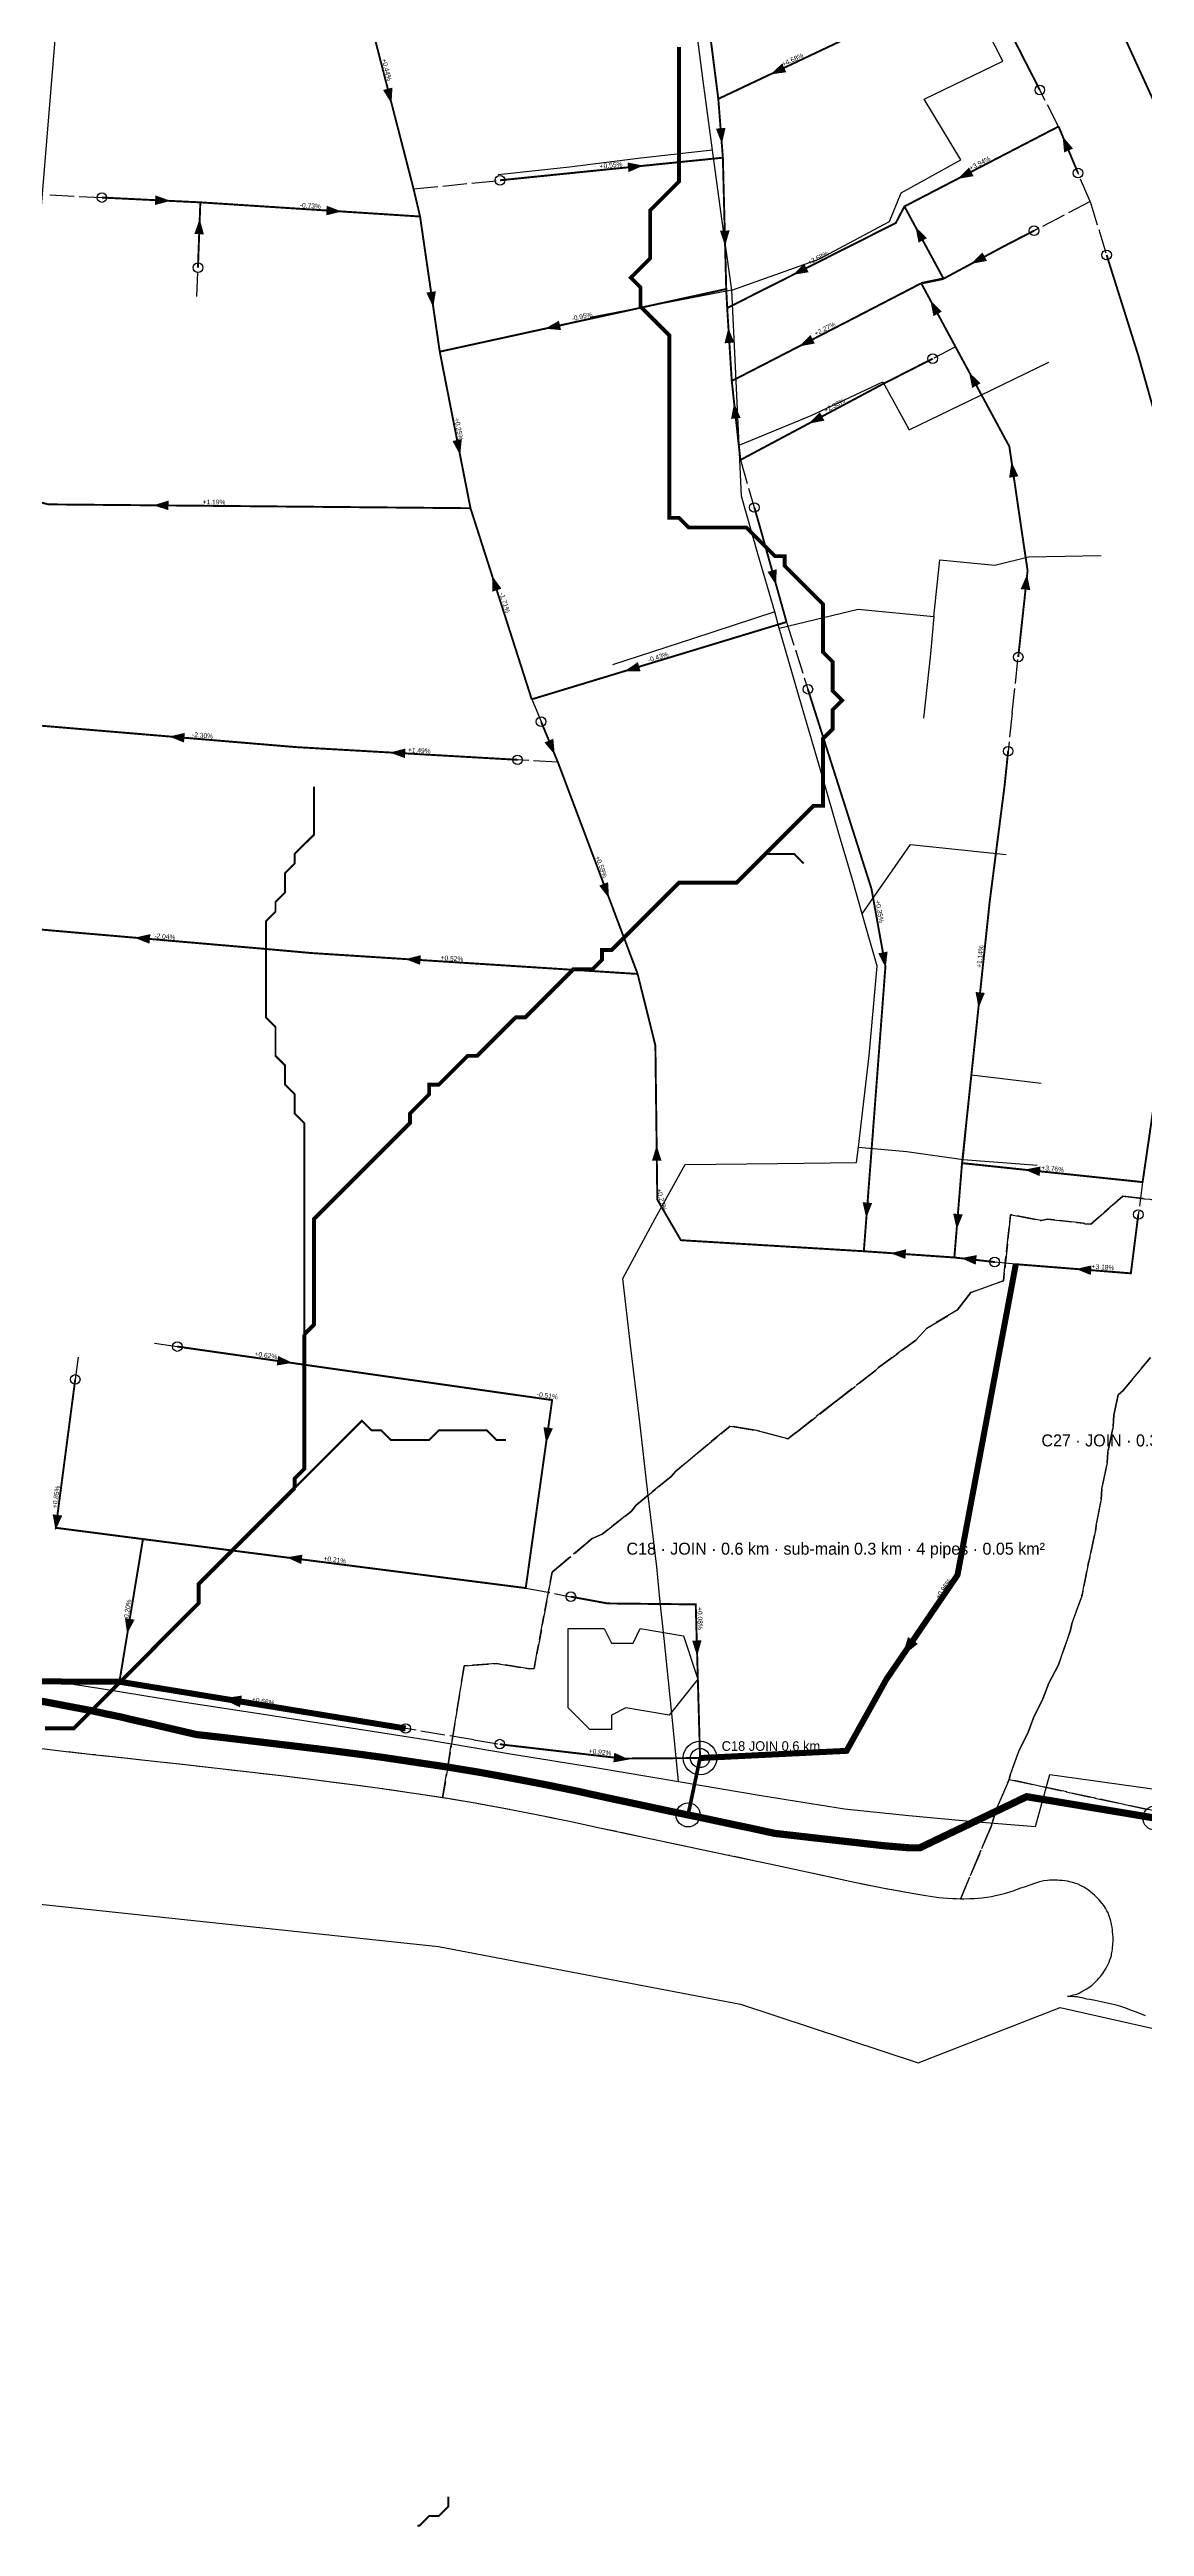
# Model space of a CAD drawing. Header units: metres. Extents: x 442821 to 452274, y 2561971 to 2571293.
# Drawn here: x 449990 to 450446, y 2567284 to 2568316 of the extents above; entities that cross this region are included whole.
import ezdxf
from ezdxf.enums import TextEntityAlignment as Align

# ---------------------------------------------------------------- set-up
doc = ezdxf.new("R2010")
doc.units = ezdxf.units.M
doc.header["$LTSCALE"] = 8
doc.linetypes.add('DASHDOT', pattern=[3.556, 2.54, -0.508, 0, -0.508])
doc.linetypes.add('DASHED', pattern=[1.524, 1.27, -0.254])
for name, color, linetype in [('A_ARROWS', 7, 'Continuous'), ('A_BUILT_2006', 252, 'Continuous'), ('A_CATCH_LABEL', 7, 'Continuous'), ('A_CATCHMENTS', 7, 'Continuous'), ('A_DROPPED', 1, 'Continuous'), ('A_ENVELOPE', 3, 'Continuous'), ('A_GRADIENT', 8, 'Continuous'), ('A_HEAD_GAP', 8, 'Continuous'), ('A_HEADS', 8, 'Continuous'), ('A_JOIN_LINK', 6, 'Continuous'), ('A_MAIN_PIPE', 5, 'Continuous'), ('A_OUTLET_LABEL', 7, 'Continuous'), ('A_OUTLETS', 7, 'Continuous'), ('A_STREAMS', 5, 'Continuous'), ('A_WADI', 4, 'Continuous')]:
    doc.layers.add(name, color=color, linetype=linetype)

msp = doc.modelspace()

# ---------------------------------------------------------------- linework, layer by layer
at = {"layer": 'A_ARROWS', "color": 1}
for points in [[(450290, 2568305.4), (450294.9, 2568310), (450296.6, 2568306.3)], [(450132.2, 2568293.2), (450128.7, 2568298.9), (450132.6, 2568299.9)], [(450269.8, 2568276.5), (450267.3, 2568282.8), (450271.3, 2568283.1)], [(450411.7, 2568279.6), (450416, 2568274.5), (450412.3, 2568272.9)], [(450237.1, 2568267.4), (450230.9, 2568264.7), (450230.5, 2568268.7)], [(450368, 2568261.9), (450372.7, 2568266.6), (450374.6, 2568263)], [(450040.2, 2568252.7), (450033.7, 2568251), (450033.9, 2568255)], [(450111.5, 2568248.3), (450105, 2568246.7), (450105.2, 2568250.7)], [(450052.3, 2568245.2), (450054.1, 2568238.8), (450050.1, 2568238.9)], [(450271.1, 2568233.9), (450269, 2568240.3), (450273, 2568240.4)], [(450350.4, 2568241.9), (450355.2, 2568237.2), (450351.7, 2568235.3)], [(450299.3, 2568221.9), (450304.1, 2568226.5), (450305.9, 2568223)], [(450373.6, 2568226.5), (450378.3, 2568231.2), (450380.2, 2568227.7)], [(450149.6, 2568208.4), (450146.7, 2568214.5), (450150.7, 2568215.1)], [(450356.6, 2568211.3), (450361.4, 2568206.6), (450357.9, 2568204.7)], [(450196.1, 2568199.5), (450201.9, 2568202.8), (450202.8, 2568198.9)], [(450272.5, 2568199.9), (450274.9, 2568193.7), (450270.9, 2568193.4)], [(450301.9, 2568192.1), (450306.7, 2568196.8), (450308.5, 2568193.3)], [(450372.7, 2568181.4), (450377.5, 2568176.7), (450374, 2568174.8)], [(450274.9, 2568168.5), (450277.6, 2568162.3), (450273.6, 2568161.9)], [(450305.9, 2568159.9), (450310.6, 2568164.7), (450312.5, 2568161.2)], [(450160.8, 2568146.8), (450157.6, 2568152.7), (450161.5, 2568153.5)], [(450390.4, 2568144), (450393.3, 2568138), (450389.4, 2568137.4)], [(450033, 2568125.9), (450039.4, 2568127.9), (450039.3, 2568123.9)], [(450174.1, 2568096.6), (450178, 2568091.2), (450174.2, 2568089.9)], [(450292.4, 2568092.6), (450288.8, 2568098.2), (450292.6, 2568099.3)], [(450396.9, 2568097.2), (450398.2, 2568090.6), (450394.2, 2568091)], [(450229.2, 2568056.8), (450234.8, 2568060.6), (450235.9, 2568056.8)], [(450039.6, 2568029.6), (450046.1, 2568031.1), (450045.8, 2568027.1)], [(450131.5, 2568022.9), (450138, 2568024.6), (450137.8, 2568020.6)], [(450200.2, 2568022), (450195.9, 2568027.1), (450199.6, 2568028.7)], [(450222.8, 2567962.2), (450218.7, 2567967.5), (450222.4, 2567968.9)], [(450025.2, 2567945.8), (450031.8, 2567947.3), (450031.4, 2567943.3)], [(450137.9, 2567936.9), (450144.4, 2567938.5), (450144.1, 2567934.5)], [(450338, 2567933.3), (450334.9, 2567939.3), (450338.8, 2567940)], [(450376.7, 2567916.6), (450375.4, 2567923.2), (450379.3, 2567922.8)], [(450242.6, 2567859.3), (450244.7, 2567852.9), (450240.7, 2567852.9)], [(450395.9, 2567849.2), (450402.5, 2567850.5), (450402.1, 2567846.5)], [(450329.9, 2567829.1), (450328.4, 2567835.6), (450332.4, 2567835.3)], [(450367.6, 2567824.3), (450366.1, 2567830.9), (450370.1, 2567830.5)], [(450340, 2567814.4), (450346.5, 2567816), (450346.2, 2567812)], [(450369.4, 2567812.3), (450375.9, 2567813.6), (450375.5, 2567809.6)], [(450091, 2567768.7), (450084.4, 2567767.6), (450085, 2567771.6)], [(450196.6, 2567735.3), (450195.5, 2567741.9), (450199.4, 2567741.4)], [(449992.3, 2567699), (449991.1, 2567705.6), (449995.1, 2567705.1)], [(450088.5, 2567687.7), (450095.1, 2567688.8), (450094.6, 2567684.9)], [(450022.1, 2567655.8), (450021.2, 2567662.4), (450025.2, 2567661.7)], [(450061.6, 2567628.9), (450069.9, 2567630.1), (450069.1, 2567625.2)]]:
    msp.add_solid(points, dxfattribs=at)
at = {"layer": 'A_ARROWS', "color": 4}
for points in [[(450417.2, 2567807.8), (450423.7, 2567809.3), (450423.4, 2567805.3)], [(450259.5, 2567646.6), (450257.4, 2567653), (450261.3, 2567653.1)], [(450344.9, 2567646.5), (450347.3, 2567654.5), (450351.4, 2567651.7)], [(450231.2, 2567603.5), (450224.6, 2567602.3), (450225, 2567606.3)]]:
    msp.add_solid(points, dxfattribs=at)
at = {"layer": 'A_BUILT_2006', "color": 252}
for points in [[(450386.8, 2568310.9), (450371.1, 2568341.7)], [(450262, 2568302.7), (450258.5, 2568329.5)], [(450354, 2568295.1), (450386.8, 2568310.9)], [(450265.9, 2568273.9), (450262, 2568302.7)], [(450369.3, 2568269.8), (450354, 2568295.1)], [(450236.1, 2568270.5), (450206.4, 2568266.8)], [(450265.9, 2568273.9), (450236.1, 2568270.5)], [(450269.8, 2568245.2), (450265.9, 2568273.9)], [(450344.4, 2568256.1), (450369.3, 2568269.8)], [(450206.4, 2568266.8), (450176.6, 2568263.6)], [(450339.6, 2568244.1), (450344.4, 2568256.1)], [(450273.9, 2568215.5), (450269.8, 2568245.2)], [(450310.2, 2568228.5), (450339.6, 2568244.1)], [(450273.9, 2568215.5), (450310.2, 2568228.5)], [(450273.9, 2568215.5), (450244.5, 2568209.8)], [(450275.4, 2568183.6), (450273.9, 2568215.5)], [(450244.5, 2568209.8), (450215, 2568204.1)], [(450377.4, 2568171.7), (450406, 2568185.6)], [(450277, 2568151), (450275.4, 2568183.6)], [(450307, 2568163.3), (450336.8, 2568177.4)], [(450336.8, 2568177.4), (450347.8, 2568157.3)], [(450347.8, 2568157.3), (450377.4, 2568171.7)], [(450277, 2568151), (450307, 2568163.3)], [(450278, 2568129.7), (450277, 2568151)], [(450284.8, 2568105.7), (450278, 2568129.7)], [(450291.8, 2568081.5), (450284.8, 2568105.7)], [(450358, 2568079.6), (450360.6, 2568103.2)], [(450360.6, 2568103.2), (450383.5, 2568101)], [(450383.5, 2568101), (450397.5, 2568104.5)], [(450397.5, 2568104.5), (450427.7, 2568105)], [(450291.8, 2568081.5), (450257.5, 2568070.3)], [(450293.7, 2568074.7), (450291.8, 2568081.5)], [(450293.7, 2568074.7), (450326.5, 2568082.7)], [(450326.5, 2568082.7), (450358, 2568079.6)], [(450303, 2568042.6), (450293.7, 2568074.7)], [(450358, 2568079.6), (450356.6, 2568064.1)], [(450257.5, 2568070.3), (450224.3, 2568059.5)], [(450356.6, 2568064.1), (450353.8, 2568037.3)], [(450310.9, 2568015.7), (450303, 2568042.6)], [(450318.8, 2567988.3), (450310.9, 2568015.7)], [(450328.2, 2567955.8), (450324, 2567970.4), (450318.8, 2567988.3)], [(450328.2, 2567955.8), (450348.4, 2567984.6)], [(450348.4, 2567984.6), (450388.2, 2567980.5)], [(450334.4, 2567933.9), (450328.2, 2567955.8)], [(450331.1, 2567896.7), (450334.4, 2567933.9)], [(450326.7, 2567858.5), (450331.1, 2567896.7)], [(450370.3, 2567853.4), (450373.7, 2567888.7)], [(450373.7, 2567888.7), (450402.8, 2567885.2)], [(450325.8, 2567852.2), (450326.7, 2567858.5)], [(450326.7, 2567858.5), (450346.8, 2567856.7)], [(450346.8, 2567856.7), (450370.3, 2567853.4)], [(450242, 2567828.9), (450254.5, 2567851.3)], [(450254.5, 2567851.3), (450293, 2567851.7)], [(450293, 2567851.7), (450325.8, 2567852.2)], [(450370.3, 2567853.4), (450401.1, 2567851.1)], [(450228.5, 2567803.8), (450242, 2567828.9)], [(450231.7, 2567776.1), (450228.5, 2567803.8)], [(450235.5, 2567745.3), (450231.7, 2567776.1)], [(450238.9, 2567714.5), (450235.5, 2567745.3)], [(448909.9, 2567734.5), (449242.5, 2567681.7), (449797.6, 2567563.2), (450151.8, 2567525.6), (450277.6, 2567501.6), (450351.5, 2567477.1), (450410.6, 2567500.2), (450555.4, 2567467.6), (450565, 2567465.3)], [(450242.7, 2567683.8), (450238.9, 2567714.5)], [(450245.8, 2567653.9), (450244, 2567670.4), (450242.7, 2567683.8)], [(450248.8, 2567624.1), (450245.8, 2567653.9)], [(449972.9, 2567639.1), (450012.2, 2567632.9)], [(450012.2, 2567632.9), (450044.3, 2567627.6)], [(450044.3, 2567627.6), (450078.9, 2567622.4)], [(450078.9, 2567622.4), (450113.5, 2567617)], [(450113.5, 2567617), (450148.1, 2567611.5)], [(450251.7, 2567594.3), (450248.8, 2567624.1)], [(450148.1, 2567611.5), (450182.6, 2567605.7)], [(450182.6, 2567605.7), (450217.1, 2567600.1)], [(450217.1, 2567600.1), (450251.7, 2567594.3)], [(450400.4, 2567575.6), (450406.4, 2567597.3)], [(450406.4, 2567597.3), (450453.2, 2567590.7)], [(450251.7, 2567594.3), (450286.2, 2567588.5)], [(450286.2, 2567588.5), (450320.8, 2567582.9)], [(450320.8, 2567582.9), (450347.6, 2567580.2)], [(450347.6, 2567580.2), (450374.6, 2567577.6)], [(450374.6, 2567577.6), (450400.4, 2567575.6)]]:
    msp.add_lwpolyline(points, dxfattribs=at)
at = {"layer": 'A_CATCHMENTS', "color": 1, "linetype": 'DASHED'}
msp.add_lwpolyline([(450469.4, 2567834), (450436.8, 2567838.2), (450423.5, 2567826.5), (450420.9, 2567826.6), (450420.4, 2567826.9), (450405.4, 2567828.6), (450402.7, 2567828), (450390.4, 2567830.4), (450390, 2567830.3), (450387, 2567802.9), (450373.5, 2567798), (450367.8, 2567790.7), (450355.1, 2567783.1), (450350.6, 2567778.1), (450335, 2567766.8), (450333.7, 2567765.5), (450317.4, 2567752.7), (450317.1, 2567752.6), (450301.1, 2567740), (450300.4, 2567739.6), (450297.2, 2567737.1), (450284.5, 2567740.5), (450273.2, 2567742.4), (450250.6, 2567723.6), (450248.7, 2567721.4), (450234.1, 2567709.5), (450232, 2567706.8), (450219.9, 2567697.3), (450215.8, 2567695.6), (450199.1, 2567681.5), (450191.6, 2567641.4), (450189.5, 2567641.3), (450176, 2567643.5), (450162.5, 2567642.5), (450153.5, 2567587.5), (450140.6, 2567589.5), (450127.3, 2567591.4), (450117, 2567592.8), (450100.8, 2567594.9), (450087.5, 2567596.5), (450074.2, 2567598.1), (450060.9, 2567599.6), (450048.7, 2567601), (450047.6, 2567601.1), (450035.9, 2567602.4), (450021, 2567604), (450007.7, 2567605.5), (449994.4, 2567607), (449977.5, 2567609)], dxfattribs=at)
at = {"layer": 'A_CATCHMENTS', "color": 4, "linetype": 'DASHED'}
msp.add_lwpolyline([(450448.3, 2567770.9), (450436.7, 2567757.1), (450434.8, 2567755.4), (450433, 2567746.9), (450432.8, 2567742.2), (450430.5, 2567731.5), (450430.3, 2567727.1), (450428, 2567716.2), (450427.8, 2567712), (450425.6, 2567700.9), (450425.5, 2567699.6), (450422.9, 2567687), (450422.5, 2567685.6), (450419.8, 2567672), (450415.5, 2567660), (450415, 2567657.4), (450409.9, 2567642.9), (450405.9, 2567635.3), (450403.5, 2567628.7), (450399.5, 2567620.9), (450397.2, 2567614.5), (450393.5, 2567607.1), (450389.8, 2567597), (450389.4, 2567595.2), (450384, 2567582.5), (450381.9, 2567575.6), (450369.1, 2567545.3), (450367.5, 2567545.4), (450366, 2567545.4), (450363.8, 2567545.6), (450362, 2567545.7), (450360.2, 2567545.9), (450357.3, 2567546.3), (450353.9, 2567546.9), (450350.6, 2567547.4), (450337.4, 2567549.7), (450324.3, 2567552.4), (450305.1, 2567556.6), (450298.1, 2567558.1), (450289.8, 2567559.9), (450285, 2567560.9), (450271.9, 2567563.7), (450258.8, 2567566.4), (450245.7, 2567569.2), (450237.8, 2567570.9), (450219.5, 2567574.8), (450206.4, 2567577.6), (450193.3, 2567580.3), (450178.3, 2567583.2), (450167, 2567585.3), (450153.8, 2567587.5), (450153.5, 2567587.5), (450162.5, 2567642.5), (450162.5, 2567642.5), (450176, 2567643.5), (450189.5, 2567641.3), (450191.6, 2567641.4), (450199.1, 2567681.5), (450215.8, 2567695.6), (450219.9, 2567697.3), (450232, 2567706.8), (450234.1, 2567709.5), (450248.7, 2567721.4), (450250.6, 2567723.6), (450273.2, 2567742.4), (450284.5, 2567740.5), (450297.2, 2567737.1), (450300.4, 2567739.6), (450301.1, 2567740), (450317.1, 2567752.6), (450317.4, 2567752.7), (450333.7, 2567765.5), (450335, 2567766.8), (450350.6, 2567778.1), (450355.1, 2567783.1), (450367.8, 2567790.7), (450373.5, 2567798), (450387, 2567802.9), (450390, 2567830.3), (450390.4, 2567830.4), (450402.7, 2567828), (450405.4, 2567828.6), (450420.4, 2567826.9), (450420.9, 2567826.6), (450423.5, 2567826.5), (450436.8, 2567838.2), (450469.4, 2567834)], dxfattribs=at)
at = {"layer": 'A_CATCHMENTS', "color": 3, "linetype": 'DASHED'}
msp.add_lwpolyline([(450461.1, 2567579.6), (450389.4, 2567595.2), (450389.8, 2567597), (450393.5, 2567607.1), (450397.2, 2567614.5), (450399.5, 2567620.9), (450403.5, 2567628.7), (450403.5, 2567628.7), (450405.9, 2567635.3), (450409.9, 2567642.9), (450415, 2567657.4), (450415.5, 2567660), (450419.8, 2567672), (450422.5, 2567685.6), (450422.9, 2567687), (450425.5, 2567699.6), (450425.6, 2567700.9), (450427.8, 2567712), (450428, 2567716.2), (450430.3, 2567727.1), (450430.5, 2567731.5), (450432.8, 2567742.2), (450433, 2567746.9), (450434.8, 2567755.4), (450436.7, 2567757.1), (450448.3, 2567770.9)], dxfattribs=at)
at = {"layer": 'A_CATCHMENTS', "color": 2, "linetype": 'DASHED'}
msp.add_lwpolyline([(450446.2, 2567496.7), (450445.2, 2567497.2), (450442.1, 2567498.4), (450440.4, 2567499), (450438, 2567499.9), (450435.9, 2567500.6), (450434, 2567501.1), (450431.6, 2567501.7), (450429.5, 2567502.2), (450427.8, 2567502.6), (450425.2, 2567503.1), (450423, 2567503.5), (450421.8, 2567503.7), (450420.8, 2567504), (450419.8, 2567504.2), (450418.8, 2567504.4), (450417.7, 2567504.6), (450416.6, 2567504.7), (450415.7, 2567504.8), (450414.7, 2567504.8), (450413.7, 2567504.8), (450415, 2567505.1), (450416.2, 2567505.4), (450417.6, 2567505.8), (450418.6, 2567506.2), (450419.7, 2567506.8), (450421, 2567507.5), (450421.8, 2567507.9), (450422.7, 2567508.6), (450423.8, 2567509.4), (450424.5, 2567510.1), (450425.1, 2567510.6), (450425.6, 2567511.2), (450426.2, 2567511.7), (450426.8, 2567512.4), (450427.4, 2567513.1), (450427.9, 2567513.7), (450428.4, 2567514.4), (450428.9, 2567515.1), (450429.3, 2567515.7), (450429.8, 2567516.6), (450430.3, 2567517.4), (450430.7, 2567518.2), (450431.1, 2567519.1), (450431.4, 2567520), (450431.7, 2567521), (450432, 2567521.9), (450432.1, 2567522.4), (450432.3, 2567523.6), (450432.4, 2567524.5), (450432.5, 2567525.3), (450432.6, 2567526.1), (450432.6, 2567526.8), (450432.7, 2567527.7), (450432.7, 2567528.5), (450432.7, 2567529.4), (450432.6, 2567530.7), (450432.5, 2567531.7), (450432.4, 2567532.6), (450432.3, 2567533.7), (450432.1, 2567534.8), (450431.8, 2567536.1), (450431.5, 2567537.1), (450431.1, 2567538.3), (450430.6, 2567539.6), (450430.1, 2567540.5), (450429.5, 2567541.6), (450428.8, 2567542.7), (450428.2, 2567543.5), (450427.5, 2567544.4), (450426.9, 2567545.1), (450425.8, 2567546.2), (450425, 2567547), (450424.2, 2567547.6), (450423.4, 2567548.3), (450422.5, 2567549), (450421.2, 2567549.9), (450420.5, 2567550.3), (450419.4, 2567550.9), (450418.1, 2567551.5), (450417.2, 2567551.8), (450416, 2567552.2), (450414.5, 2567552.6), (450413.7, 2567552.8), (450412.6, 2567552.9), (450411.5, 2567553.1), (450410.4, 2567553.1), (450409.6, 2567553.2), (450408.3, 2567553.2), (450407.2, 2567553.2), (450406.2, 2567553.2), (450405.4, 2567553.1), (450403.8, 2567552.9), (450402.1, 2567552.6), (450400, 2567551.9), (450396.1, 2567550.5), (450393.7, 2567549.7), (450392.7, 2567549.3), (450390.9, 2567548.7), (450389.6, 2567548.2), (450387.4, 2567547.6), (450385.7, 2567547.1), (450383.8, 2567546.7), (450382.1, 2567546.3), (450380.3, 2567546), (450378.2, 2567545.7), (450376.6, 2567545.6), (450374.8, 2567545.5), (450373, 2567545.4), (450370.5, 2567545.3), (450369.3, 2567545.3), (450369.1, 2567545.3), (450381.9, 2567575.6), (450381.9, 2567575.6), (450384, 2567582.5), (450389.4, 2567595.2), (450461.1, 2567579.6)], dxfattribs=at)
at = {"layer": 'A_DROPPED', "color": 1, "const_width": 1}
msp.add_lwpolyline([(450362.1, 2568220.3), (450352.8, 2568218.4)], dxfattribs=at)
at = {"layer": 'A_ENVELOPE', "color": 3}
msp.add_lwpolyline([(450446.2, 2567496.7), (450445.2, 2567497.2), (450442.1, 2567498.4), (450440.4, 2567499), (450438, 2567499.9), (450435.9, 2567500.6), (450434, 2567501.1), (450431.6, 2567501.7), (450429.5, 2567502.2), (450427.8, 2567502.6), (450425.2, 2567503.1), (450423, 2567503.5), (450421.8, 2567503.7), (450420.8, 2567504), (450419.8, 2567504.2), (450418.8, 2567504.4), (450417.7, 2567504.6), (450416.6, 2567504.7), (450415.7, 2567504.8), (450414.7, 2567504.8), (450413.7, 2567504.8), (450415, 2567505.1), (450416.2, 2567505.4), (450417.6, 2567505.8), (450418.6, 2567506.2), (450419.7, 2567506.8), (450421, 2567507.5), (450421.8, 2567507.9), (450422.7, 2567508.6), (450423.8, 2567509.4), (450424.5, 2567510.1), (450425.1, 2567510.6), (450425.6, 2567511.2), (450426.2, 2567511.7), (450426.8, 2567512.4), (450427.4, 2567513.1), (450427.9, 2567513.7), (450428.4, 2567514.4), (450428.9, 2567515.1), (450429.3, 2567515.7), (450429.8, 2567516.6), (450430.3, 2567517.4), (450430.7, 2567518.2), (450431.1, 2567519.1), (450431.4, 2567520), (450431.7, 2567521), (450432, 2567521.9), (450432.1, 2567522.4), (450432.3, 2567523.6), (450432.4, 2567524.5), (450432.5, 2567525.3), (450432.6, 2567526.1), (450432.6, 2567526.8), (450432.7, 2567527.7), (450432.7, 2567528.5), (450432.7, 2567529.4), (450432.6, 2567530.7), (450432.5, 2567531.7), (450432.4, 2567532.6), (450432.3, 2567533.7), (450432.1, 2567534.8), (450431.8, 2567536.1), (450431.5, 2567537.1), (450431.1, 2567538.3), (450430.6, 2567539.6), (450430.1, 2567540.5), (450429.5, 2567541.6), (450428.8, 2567542.7), (450428.2, 2567543.5), (450427.5, 2567544.4), (450426.9, 2567545.1), (450425.8, 2567546.2), (450425, 2567547), (450424.2, 2567547.6), (450423.4, 2567548.3), (450422.5, 2567549), (450421.2, 2567549.9), (450420.5, 2567550.3), (450419.4, 2567550.9), (450418.1, 2567551.5), (450417.2, 2567551.8), (450416, 2567552.2), (450414.5, 2567552.6), (450413.7, 2567552.8), (450412.6, 2567552.9), (450411.5, 2567553.1), (450410.4, 2567553.1), (450409.6, 2567553.2), (450408.3, 2567553.2), (450407.2, 2567553.2), (450406.2, 2567553.2), (450405.4, 2567553.1), (450403.8, 2567552.9), (450402.1, 2567552.6), (450400, 2567551.9), (450396.1, 2567550.5), (450393.7, 2567549.7), (450392.7, 2567549.3), (450390.9, 2567548.7), (450389.6, 2567548.2), (450387.4, 2567547.6), (450385.7, 2567547.1), (450383.8, 2567546.7), (450382.1, 2567546.3), (450380.3, 2567546), (450378.2, 2567545.7), (450376.6, 2567545.6), (450374.8, 2567545.5), (450373, 2567545.4), (450370.5, 2567545.3), (450369.3, 2567545.3), (450367.5, 2567545.4), (450366, 2567545.4), (450363.8, 2567545.6), (450362, 2567545.7), (450360.2, 2567545.9), (450357.3, 2567546.3), (450353.9, 2567546.9), (450350.6, 2567547.4), (450337.4, 2567549.7), (450324.3, 2567552.4), (450305.1, 2567556.6), (450298.1, 2567558.1), (450289.8, 2567559.9), (450285, 2567560.9), (450271.9, 2567563.7), (450258.8, 2567566.4), (450245.7, 2567569.2), (450237.8, 2567570.9), (450219.5, 2567574.8), (450206.4, 2567577.6), (450193.3, 2567580.3), (450178.3, 2567583.2), (450167, 2567585.3), (450153.8, 2567587.5), (450140.6, 2567589.5), (450127.3, 2567591.4), (450117, 2567592.8), (450100.8, 2567594.9), (450087.5, 2567596.5), (450074.2, 2567598.1), (450060.9, 2567599.6), (450048.7, 2567601), (450047.6, 2567601.1), (450035.9, 2567602.4), (450021, 2567604), (450007.7, 2567605.5), (449994.4, 2567607), (449977.5, 2567609)], dxfattribs=at)
at = {"layer": 'A_HEAD_GAP', "color": 8, "linetype": 'DASHED'}
for points in [[(450410, 2568283.7), (450402.2, 2568298.9)], [(450141.4, 2568257.7), (450177.4, 2568261.3)], [(450423.1, 2568252.4), (450418.1, 2568264.3)], [(449989.9, 2568255.2), (450011.6, 2568254.1)], [(450423.1, 2568252.4), (450399.8, 2568240.3)], [(450423.1, 2568252.4), (450430, 2568230.2)], [(450051.2, 2568212.9), (450051.6, 2568224.9)], [(450367.1, 2568191.9), (450357.6, 2568187)], [(450277.5, 2568144.8), (450283.3, 2568125)], [(450296.7, 2568077.3), (450305.6, 2568049.3)], [(450390.7, 2568039.5), (450393.2, 2568062.7)], [(450190.6, 2568045.1), (450194.5, 2568035.8)], [(450390.7, 2568039.5), (450389, 2568023.5)], [(450201.5, 2568018.9), (450184.7, 2568019.9)], [(450445, 2567844), (450443.2, 2567830.5)], [(450392.2, 2567809.8), (450383.4, 2567810.7)], [(450033.5, 2567776.9), (450043, 2567775.5)], [(450001.7, 2567771.1), (450000.5, 2567761.8)], [(450188.1, 2567674.9), (450206.9, 2567671.3)], [(450166.5, 2567611.7), (450138.1, 2567616.4)], [(450166.5, 2567611.7), (450177.3, 2567609.9)]]:
    msp.add_lwpolyline(points, dxfattribs=at)
at = {"layer": 'A_HEADS', "color": 1}
for centre in [(450402.2, 2568298.9), (450177.4, 2568261.3), (450418.1, 2568264.3), (450011.6, 2568254.1), (450399.8, 2568240.3), (450051.6, 2568224.9), (450430, 2568230.2), (450357.6, 2568187), (450283.3, 2568125), (450393.2, 2568062.7), (450305.6, 2568049.3), (450194.5, 2568035.8), (450184.7, 2568019.9), (450389, 2568023.5), (450383.4, 2567810.7), (450043, 2567775.5), (450000.5, 2567761.8), (450138.1, 2567616.4)]:
    msp.add_circle(centre, 2, dxfattribs=at)
at = {"layer": 'A_HEADS', "color": 4}
for centre in [(450443.2, 2567830.5), (450206.9, 2567671.3), (450177.3, 2567609.9)]:
    msp.add_circle(centre, 2, dxfattribs=at)
at = {"layer": 'A_JOIN_LINK', "color": 6, "const_width": 1.5}
msp.add_lwpolyline([(450260.7, 2567604.1), (450255.7, 2567580.4)], dxfattribs=at)
at = {"layer": 'A_JOIN_LINK', "color": 6}
for centre in [(450255.7, 2567580.4), (450450.1, 2567579.1)]:
    msp.add_circle(centre, 5, dxfattribs=at)
at = {"layer": 'A_MAIN_PIPE', "color": 5, "const_width": 3}
msp.add_lwpolyline([(450450.1, 2567579.1), (450396.7, 2567588), (450352.2, 2567566.7), (450351.5, 2567566.7), (450347.8, 2567566.7), (450337, 2567567.6), (450291.9, 2567572.7), (450287.7, 2567573.6), (450282.3, 2567574.8), (450274.6, 2567576.4), (450261.5, 2567579.2), (450248.4, 2567581.9), (450240.5, 2567583.6), (450222.3, 2567587.5), (450209.1, 2567590.4), (450195.9, 2567593.1), (450180.7, 2567596), (450169.2, 2567598.1), (450155.9, 2567600.3), (450142.4, 2567602.3), (450129.1, 2567604.3), (450118.7, 2567605.7), (450102.4, 2567607.8), (450089.1, 2567609.4), (450075.7, 2567611), (450062.4, 2567612.6), (450050.9, 2567613.9), (450032.5, 2567618.2), (450029.4, 2567618.9), (450026.3, 2567619.6), (450023.2, 2567620.3), (450020, 2567621.1), (450015.3, 2567622.1), (450013.7, 2567622.4), (450010.6, 2567623.1), (450007.4, 2567623.8), (450004.3, 2567624.4), (450001.1, 2567625), (449997.9, 2567625.6), (449994.8, 2567626.2), (449991.6, 2567626.8), (449988.5, 2567627.4), (449985.3, 2567627.9)], dxfattribs=at)
at = {"layer": 'A_OUTLETS', "color": 5}
for radius in [7, 4]:
    msp.add_circle((450260.7, 2567604.1), radius, dxfattribs=at)
at = {"layer": 'A_SECONDARY_HEADER', "color": 4, "const_width": 2.5}
msp.add_lwpolyline([(450392.2, 2567809.8), (450367.9, 2567680.3), (450338.3, 2567636.9), (450321.7, 2567607.1), (450260.7, 2567604.1)], dxfattribs=at)
at = {"layer": 'A_SECONDARY_HEADER', "color": 1, "linetype": 'DASHED', "const_width": 2.5}
msp.add_lwpolyline([(450018.9, 2567635.9), (449959.8, 2567636.1), (449912.5, 2567635.9)], dxfattribs=at)
at = {"layer": 'A_SECONDARY_HEADER', "color": 1, "const_width": 2.5}
msp.add_lwpolyline([(450138.1, 2567616.4), (450018.9, 2567635.9)], dxfattribs=at)
at = {"layer": 'A_SECONDARY_MAIN', "color": 1, "const_width": 0.8}
for points in [[(450457.1, 2568277.9), (450396.3, 2568410.9)], [(450258.1, 2568375.1), (450268.3, 2568295.2)], [(450331.4, 2568325), (450268.3, 2568295.2)], [(450268.3, 2568295.2), (450270.2, 2568270.7)], [(450410, 2568283.7), (450345.8, 2568250.4)], [(450418.1, 2568264.3), (450410, 2568283.7)], [(450270.2, 2568270.7), (450271.6, 2568216)], [(450141.4, 2568257.7), (450144.1, 2568246.2)], [(450345.8, 2568250.4), (450342.2, 2568243.5), (450272, 2568208.1)], [(450352.8, 2568218.4), (450322.7, 2568202.8), (450273.9, 2568177.7)], [(450386, 2568156.9), (450367.1, 2568191.9)], [(450165.1, 2568124.7), (449989.3, 2568126.3), (449952.7, 2568135.6)], [(450004.1, 2568032.6), (449945, 2568037.6)], [(450201.5, 2568018.9), (450234.7, 2567930.7)], [(450389, 2568023.5), (450387.5, 2568009), (450381.3, 2567960.7), (450369.8, 2567851.9)], [(449995.3, 2567948.4), (449940.5, 2567953.2)], [(450234.7, 2567930.7), (450099, 2567939.4), (450080, 2567941.1)], [(450369.8, 2567851.9), (450366.6, 2567812.6)], [(450445, 2567844), (450369.8, 2567851.9)], [(450366.6, 2567812.6), (450328.9, 2567815.2)], [(450043, 2567775.5), (450116.4, 2567765)], [(450000.5, 2567761.8), (449992.4, 2567700), (450028.7, 2567695.3)]]:
    msp.add_lwpolyline(points, dxfattribs=at)
at = {"layer": 'A_SECONDARY_MAIN', "color": 1, "linetype": 'DASHED', "const_width": 0.8}
for points in [[(450116, 2568356.3), (450141.4, 2568257.7)], [(450272, 2568208.1), (450271.6, 2568216)], [(450367.1, 2568191.9), (450352.8, 2568218.4)], [(450152.3, 2568189.9), (450165.1, 2568124.7)], [(450328.9, 2567815.2), (450252.7, 2567819.8), (450242.9, 2567836.7), (450242.1, 2567900.9), (450234.7, 2567930.7)], [(450188.1, 2567674.9), (450028.7, 2567695.3)]]:
    msp.add_lwpolyline(points, dxfattribs=at)
at = {"layer": 'A_SECONDARY_MAIN', "color": 1, "linetype": 'DASHDOT', "const_width": 0.8}
for points in [[(450011.6, 2568254.1), (450052.6, 2568252.1)], [(450051.6, 2568224.9), (450052.6, 2568252.1)], [(450052.6, 2568252.1), (450144.1, 2568246.2)], [(450144.1, 2568246.2), (450152.3, 2568189.9)], [(450362.1, 2568220.3), (450345.8, 2568250.4)], [(450271.6, 2568216), (450152.3, 2568189.9)], [(450273.9, 2568177.7), (450272, 2568208.1)], [(450277.5, 2568144.8), (450273.9, 2568177.7)], [(450394.9, 2568113.5), (450389.5, 2568150.4), (450386, 2568156.9)], [(450190.6, 2568045.1), (450165.1, 2568124.7)], [(450296.7, 2568077.3), (450190.6, 2568045.1)], [(450102.7, 2568024.6), (450092.3, 2568025.2), (450004.1, 2568032.6)], [(450080, 2567941.1), (449995.3, 2567948.4)], [(450332.3, 2567859.8), (450328.9, 2567815.2)], [(450116.4, 2567765), (450199.1, 2567753.2), (450188.1, 2567674.9)], [(450028.7, 2567695.3), (450018.9, 2567635.9)]]:
    msp.add_lwpolyline(points, dxfattribs=at)
at = {"layer": 'A_SECONDARY_MAIN_BRANCH', "color": 1, "const_width": 0.8}
for points in [[(450402.2, 2568298.9), (450393.9, 2568315.1), (450378, 2568346.4)], [(450177.4, 2568261.3), (450270.2, 2568270.7)], [(450399.8, 2568240.3), (450387.2, 2568233.8), (450362.1, 2568220.3)], [(450430, 2568230.2), (450443.2, 2568188.3), (450454.1, 2568149.7), (450460.9, 2568121), (450463.1, 2568043), (450460.7, 2567951.9), (450445, 2567844)], [(450357.6, 2568187), (450336.4, 2568176.2), (450277.5, 2568144.8)], [(450393.2, 2568062.7), (450397.1, 2568098.7), (450394.9, 2568113.5)], [(450194.5, 2568035.8), (450201.5, 2568018.9)], [(450184.7, 2568019.9), (450102.7, 2568024.6)], [(450383.4, 2567810.7), (450366.6, 2567812.6)]]:
    msp.add_lwpolyline(points, dxfattribs=at)
at = {"layer": 'A_SECONDARY_MAIN_BRANCH', "color": 1, "linetype": 'DASHED', "const_width": 0.8}
for points in [[(450283.3, 2568125), (450285.1, 2568118.8), (450296.7, 2568077.3)], [(450305.6, 2568049.3), (450332.1, 2567966.1), (450337.9, 2567933.8), (450332.3, 2567859.8)]]:
    msp.add_lwpolyline(points, dxfattribs=at)
at = {"layer": 'A_SECONDARY_MAIN_BRANCH', "color": 4, "const_width": 0.8}
for points in [[(450443.2, 2567830.5), (450440.1, 2567806), (450392.2, 2567809.8)], [(450177.3, 2567609.9), (450179.2, 2567609.6), (450228.4, 2567603.9), (450260.7, 2567604.1)]]:
    msp.add_lwpolyline(points, dxfattribs=at)
at = {"layer": 'A_SECONDARY_MAIN_BRANCH', "color": 4, "linetype": 'DASHED', "const_width": 0.8}
msp.add_lwpolyline([(450206.9, 2567671.3), (450222.2, 2567668.5), (450258.9, 2567668.1), (450260.7, 2567604.1)], dxfattribs=at)
at = {"layer": 'A_STREAMS', "color": 5}
for points, const_width in [([(450251.9, 2568316.8), (450251.9, 2568312.8), (450251.9, 2568308.8), (450251.9, 2568304.8), (450251.9, 2568300.8), (450251.9, 2568296.8), (450251.9, 2568292.8), (450251.9, 2568288.8), (450251.9, 2568284.8), (450251.9, 2568280.8), (450251.9, 2568276.8), (450251.9, 2568272.8), (450251.9, 2568268.8), (450251.9, 2568264.8), (450251.9, 2568260.8), (450247.9, 2568256.8), (450243.9, 2568252.8), (450239.9, 2568248.8), (450239.9, 2568244.8), (450239.9, 2568240.8), (450239.9, 2568236.8), (450239.9, 2568232.8), (450239.9, 2568228.8), (450235.9, 2568224.8), (450231.9, 2568220.7), (450235.9, 2568216.7), (450235.9, 2568212.7), (450235.9, 2568208.7), (450239.9, 2568204.7), (450243.9, 2568200.7), (450247.9, 2568196.7), (450247.9, 2568192.7), (450247.9, 2568188.7), (450247.9, 2568184.7), (450247.9, 2568180.7), (450247.9, 2568176.7), (450247.9, 2568172.7), (450247.9, 2568168.7), (450247.9, 2568164.7), (450247.9, 2568160.7), (450247.9, 2568156.7), (450247.9, 2568152.7), (450247.9, 2568148.7), (450247.9, 2568144.7), (450247.9, 2568140.7), (450247.9, 2568136.7), (450247.9, 2568132.7), (450247.9, 2568128.7), (450247.9, 2568124.7), (450247.9, 2568120.7), (450251.9, 2568120.7), (450255.9, 2568116.7), (450259.9, 2568116.7), (450263.9, 2568116.7), (450267.9, 2568116.7), (450271.9, 2568116.7), (450275.9, 2568116.7), (450279.9, 2568116.7), (450283.9, 2568112.7), (450287.9, 2568108.7), (450291.9, 2568104.7), (450295.9, 2568104.7), (450295.9, 2568100.7), (450299.9, 2568096.7), (450303.9, 2568092.7), (450307.9, 2568088.7), (450311.9, 2568084.7), (450311.9, 2568080.7), (450311.9, 2568076.7), (450311.9, 2568072.7), (450311.9, 2568068.7), (450311.9, 2568064.7), (450315.9, 2568060.7), (450315.9, 2568056.7), (450315.9, 2568052.7), (450315.9, 2568048.7), (450319.9, 2568044.7), (450315.9, 2568040.7), (450315.9, 2568036.7), (450315.9, 2568032.7), (450311.9, 2568028.7), (450311.9, 2568024.7), (450311.9, 2568020.7), (450311.9, 2568016.7), (450311.9, 2568012.7), (450311.9, 2568008.7), (450311.9, 2568004.7), (450311.9, 2568000.7), (450307.9, 2568000.7), (450303.9, 2567996.7), (450299.9, 2567992.7), (450295.9, 2567988.7), (450291.9, 2567984.7), (450287.9, 2567980.7)], 1.6), ([(450099.9, 2568008.7), (450099.9, 2568004.7), (450099.9, 2568000.7), (450099.9, 2567996.7), (450099.9, 2567992.7), (450099.9, 2567988.7), (450095.9, 2567984.7), (450091.9, 2567980.7), (450091.9, 2567976.7), (450087.9, 2567972.7), (450087.9, 2567968.7), (450087.9, 2567964.7), (450083.9, 2567960.7), (450083.9, 2567956.7), (450079.9, 2567952.7), (450079.9, 2567948.7), (450079.9, 2567944.7), (450079.9, 2567940.7), (450079.9, 2567936.6), (450079.9, 2567932.6), (450079.9, 2567928.6), (450079.9, 2567924.6), (450079.9, 2567920.6), (450079.9, 2567916.6), (450079.9, 2567912.6), (450083.9, 2567908.6), (450083.9, 2567904.6), (450083.9, 2567900.6), (450083.9, 2567896.6), (450087.9, 2567892.6), (450087.9, 2567888.6), (450087.9, 2567884.6), (450091.9, 2567880.6), (450091.9, 2567876.6), (450091.9, 2567872.6), (450095.9, 2567868.6), (450095.9, 2567864.6), (450095.9, 2567860.6), (450095.9, 2567856.6), (450095.9, 2567852.6), (450095.9, 2567848.6), (450095.9, 2567844.6), (450095.9, 2567840.6), (450095.9, 2567836.6), (450095.9, 2567832.6), (450095.9, 2567828.6), (450095.9, 2567824.6), (450095.9, 2567820.6), (450095.9, 2567816.6), (450095.9, 2567812.6), (450095.9, 2567808.6), (450095.9, 2567804.6), (450095.9, 2567800.6), (450095.9, 2567796.6), (450095.9, 2567792.6), (450095.9, 2567788.6), (450095.9, 2567784.6), (450095.9, 2567780.6)], 0.8), ([(450287.9, 2567980.7), (450283.9, 2567976.7), (450279.9, 2567972.7), (450275.9, 2567968.7), (450271.9, 2567968.7), (450267.9, 2567968.7), (450263.9, 2567968.7), (450259.9, 2567968.7), (450255.9, 2567968.7), (450251.9, 2567968.7), (450247.9, 2567964.7), (450243.9, 2567960.7), (450239.9, 2567956.7), (450235.9, 2567952.7), (450231.9, 2567948.7), (450227.9, 2567944.7), (450223.9, 2567940.7), (450219.9, 2567940.7), (450219.9, 2567936.6), (450215.9, 2567932.6), (450211.9, 2567932.6), (450207.9, 2567932.6), (450203.9, 2567928.6), (450199.9, 2567924.6), (450195.9, 2567920.6), (450191.9, 2567916.6), (450187.9, 2567912.6), (450183.9, 2567912.6), (450179.9, 2567908.6), (450175.9, 2567904.6), (450171.9, 2567900.6), (450167.9, 2567896.6), (450163.9, 2567896.6), (450159.9, 2567892.6), (450155.9, 2567888.6), (450151.9, 2567884.6), (450147.9, 2567884.6), (450147.9, 2567880.6), (450143.9, 2567876.6), (450139.9, 2567872.6), (450139.9, 2567868.6), (450135.9, 2567864.6), (450131.9, 2567860.6), (450127.9, 2567856.6), (450123.9, 2567852.6), (450119.9, 2567848.6), (450115.9, 2567844.6), (450111.9, 2567840.6), (450107.9, 2567836.6), (450103.9, 2567832.6), (450099.9, 2567828.6), (450099.9, 2567824.6), (450099.9, 2567820.6), (450099.9, 2567816.6), (450099.9, 2567812.6), (450099.9, 2567808.6), (450099.9, 2567804.6), (450099.9, 2567800.6), (450099.9, 2567796.6), (450099.9, 2567792.6), (450099.9, 2567788.6), (450099.9, 2567784.6), (450095.9, 2567780.6)], 1.6), ([(450303.9, 2567976.7), (450299.9, 2567980.7), (450295.9, 2567980.7), (450291.9, 2567980.7), (450287.9, 2567980.7)], 0.8), ([(450095.9, 2567780.6), (450095.9, 2567776.6), (450095.9, 2567772.6), (450095.9, 2567768.6), (450095.9, 2567764.6), (450095.9, 2567760.6), (450095.9, 2567756.6), (450095.9, 2567752.6), (450095.9, 2567748.6), (450095.9, 2567744.6), (450095.9, 2567740.6), (450095.9, 2567736.6), (450095.9, 2567732.6), (450095.9, 2567728.6), (450095.9, 2567724.6), (450091.9, 2567720.6), (450091.9, 2567716.6)], 1.6), ([(450179.9, 2567736.6), (450175.9, 2567736.6), (450171.9, 2567740.6), (450167.9, 2567740.6), (450163.9, 2567740.6), (450159.9, 2567740.6), (450155.9, 2567740.6), (450151.9, 2567740.6), (450147.9, 2567736.6), (450143.9, 2567736.6), (450139.9, 2567736.6), (450135.9, 2567736.6), (450131.9, 2567736.6), (450127.9, 2567740.6), (450123.9, 2567740.6), (450119.9, 2567744.6), (450115.9, 2567740.6), (450111.9, 2567736.6), (450107.9, 2567732.6), (450103.9, 2567728.6), (450099.9, 2567724.6), (450095.9, 2567720.6), (450091.9, 2567716.6)], 0.8), ([(450091.9, 2567716.6), (450087.9, 2567712.6), (450083.9, 2567708.6), (450079.9, 2567704.6), (450075.9, 2567700.6), (450071.9, 2567696.6), (450067.9, 2567692.6), (450063.9, 2567688.6), (450059.9, 2567684.6), (450055.9, 2567680.6), (450051.9, 2567676.6), (450051.9, 2567672.6), (450051.9, 2567668.6), (450047.9, 2567664.6), (450043.9, 2567660.6), (450039.9, 2567656.6), (450035.9, 2567652.6), (450031.9, 2567648.5), (450027.9, 2567644.5), (450023.9, 2567640.5), (450019.9, 2567636.5), (450015.9, 2567632.5), (450011.9, 2567628.5), (450007.9, 2567624.5), (450003.9, 2567620.5), (449999.9, 2567616.5), (449995.9, 2567616.5), (449991.9, 2567616.5), (449987.9, 2567616.5)], 1.6), ([(450155.9, 2567296.4), (450155.9, 2567292.4), (450151.9, 2567288.4), (450147.9, 2567288.4), (450143.9, 2567284.4), (450142.9, 2567284.4)], 0.8)]:
    msp.add_lwpolyline(points, dxfattribs=dict(at, const_width=const_width))
at = {"layer": 'A_WADI', "color": 4}
msp.add_lwpolyline([(449992.8, 2568330), (449980.8, 2568183)], dxfattribs=at)
msp.add_lwpolyline([(450220.8, 2567658), (450223.8, 2567652), (450232.8, 2567652), (450235.8, 2567658), (450253.8, 2567655), (450259.8, 2567637), (450247.8, 2567622), (450229.8, 2567625), (450223.8, 2567622), (450223.8, 2567616), (450214.8, 2567616), (450205.8, 2567625), (450205.8, 2567658), (450220.8, 2567658)], close=True, dxfattribs=at)

# ---------------------------------------------------------------- texts
at = {"layer": 'A_CATCH_LABEL', "color": 3}
msp.add_text('C27 · JOIN · 0.3 km · sub-main 0.3 km · 2 pipes · 0.02 km²', height=5, dxfattribs=at).set_placement((450490, 2567736.4), align=Align.MIDDLE_CENTER)
at = {"layer": 'A_CATCH_LABEL', "color": 4}
msp.add_text('C18 · JOIN · 0.6 km · sub-main 0.3 km · 4 pipes · 0.05 km²', height=5, dxfattribs=at).set_placement((450317.2, 2567691.3), align=Align.MIDDLE_CENTER)
at = {"layer": 'A_GRADIENT', "color": 1}
for s, rotation, p in [('+0.44%', -75.5971, (450128.7, 2568307)), ('+4.68%', 25.323, (450299.9, 2568310.1)), ('+0.55%', 5.794, (450223.8, 2568266)), ('+3.94%', 27.3775, (450377.9, 2568267)), ('-0.73%', -3.7057, (450098.3, 2568249.1)), ('+2.68%', 26.7647, (450310.6, 2568227.6)), ('-0.95%', 12.3799, (450211.9, 2568203)), ('+2.27%', 27.3259, (450313.4, 2568198)), ('+2.38%', 28.0267, (450317.4, 2568166.1)), ('+0.25%', -78.8715, (450158.7, 2568157.3)), ('+1.19%', 359.4539, (450058.3, 2568125.7)), ('-1.71%', 287.7674, (450177.9, 2568084.9)), ('-0.43%', 16.9148, (450243.7, 2568061.2)), ('-2.30%', 355.1937, (450053.4, 2568028.5)), ('+1.49%', 356.691, (450143.7, 2568022.2)), ('+0.59%', -69.3844, (450218.1, 2567974.8)), ('+0.35%', -79.8675, (450333.9, 2567956.4)), ('-2.04%', 355.0109, (450037.7, 2567944.7)), ('+0.52%', 356.3213, (450157.3, 2567935.6)), ('+1.14%', 83.9549, (450378.9, 2567937.8)), ('+3.76%', 353.9757, (450407.4, 2567848)), ('+0.27%', 285.2543, (450243.2, 2567836.3)), ('+0.62%', -8.1442, (450079.7, 2567770.3)), ('-0.51%', -8.1442, (450196.9, 2567753.5)), ('+0.85%', 82.5305, (449994.1, 2567712.7)), ('+0.21%', 352.6774, (450108.4, 2567685.1)), ('-0.20%', 80.5541, (450023.8, 2567665.6)), ('+0.66%', 350.6788, (450078.5, 2567626.2))]:
    msp.add_text(s, height=2, rotation=rotation, dxfattribs=at).set_placement(p, align=Align.BOTTOM_CENTER)
at = {"layer": 'A_GRADIENT', "color": 4}
for s, rotation, p in [('+3.18%', 355.5226, (450428.4, 2567807)), ('+0.96%', 55.6705, (450363.4, 2567673.7)), ('+0.08%', -88.4312, (450259.1, 2567662.2)), ('+0.92%', -6.6759, (450218.9, 2567605))]:
    msp.add_text(s, height=2, rotation=rotation, dxfattribs=at).set_placement(p, align=Align.BOTTOM_CENTER)
at = {"layer": 'A_OUTLET_LABEL', "color": 5}
msp.add_text('C18 JOIN 0.6 km', height=4, dxfattribs=at).set_placement((450269.7, 2567607.1))

doc.saveas('drawing.dxf')
